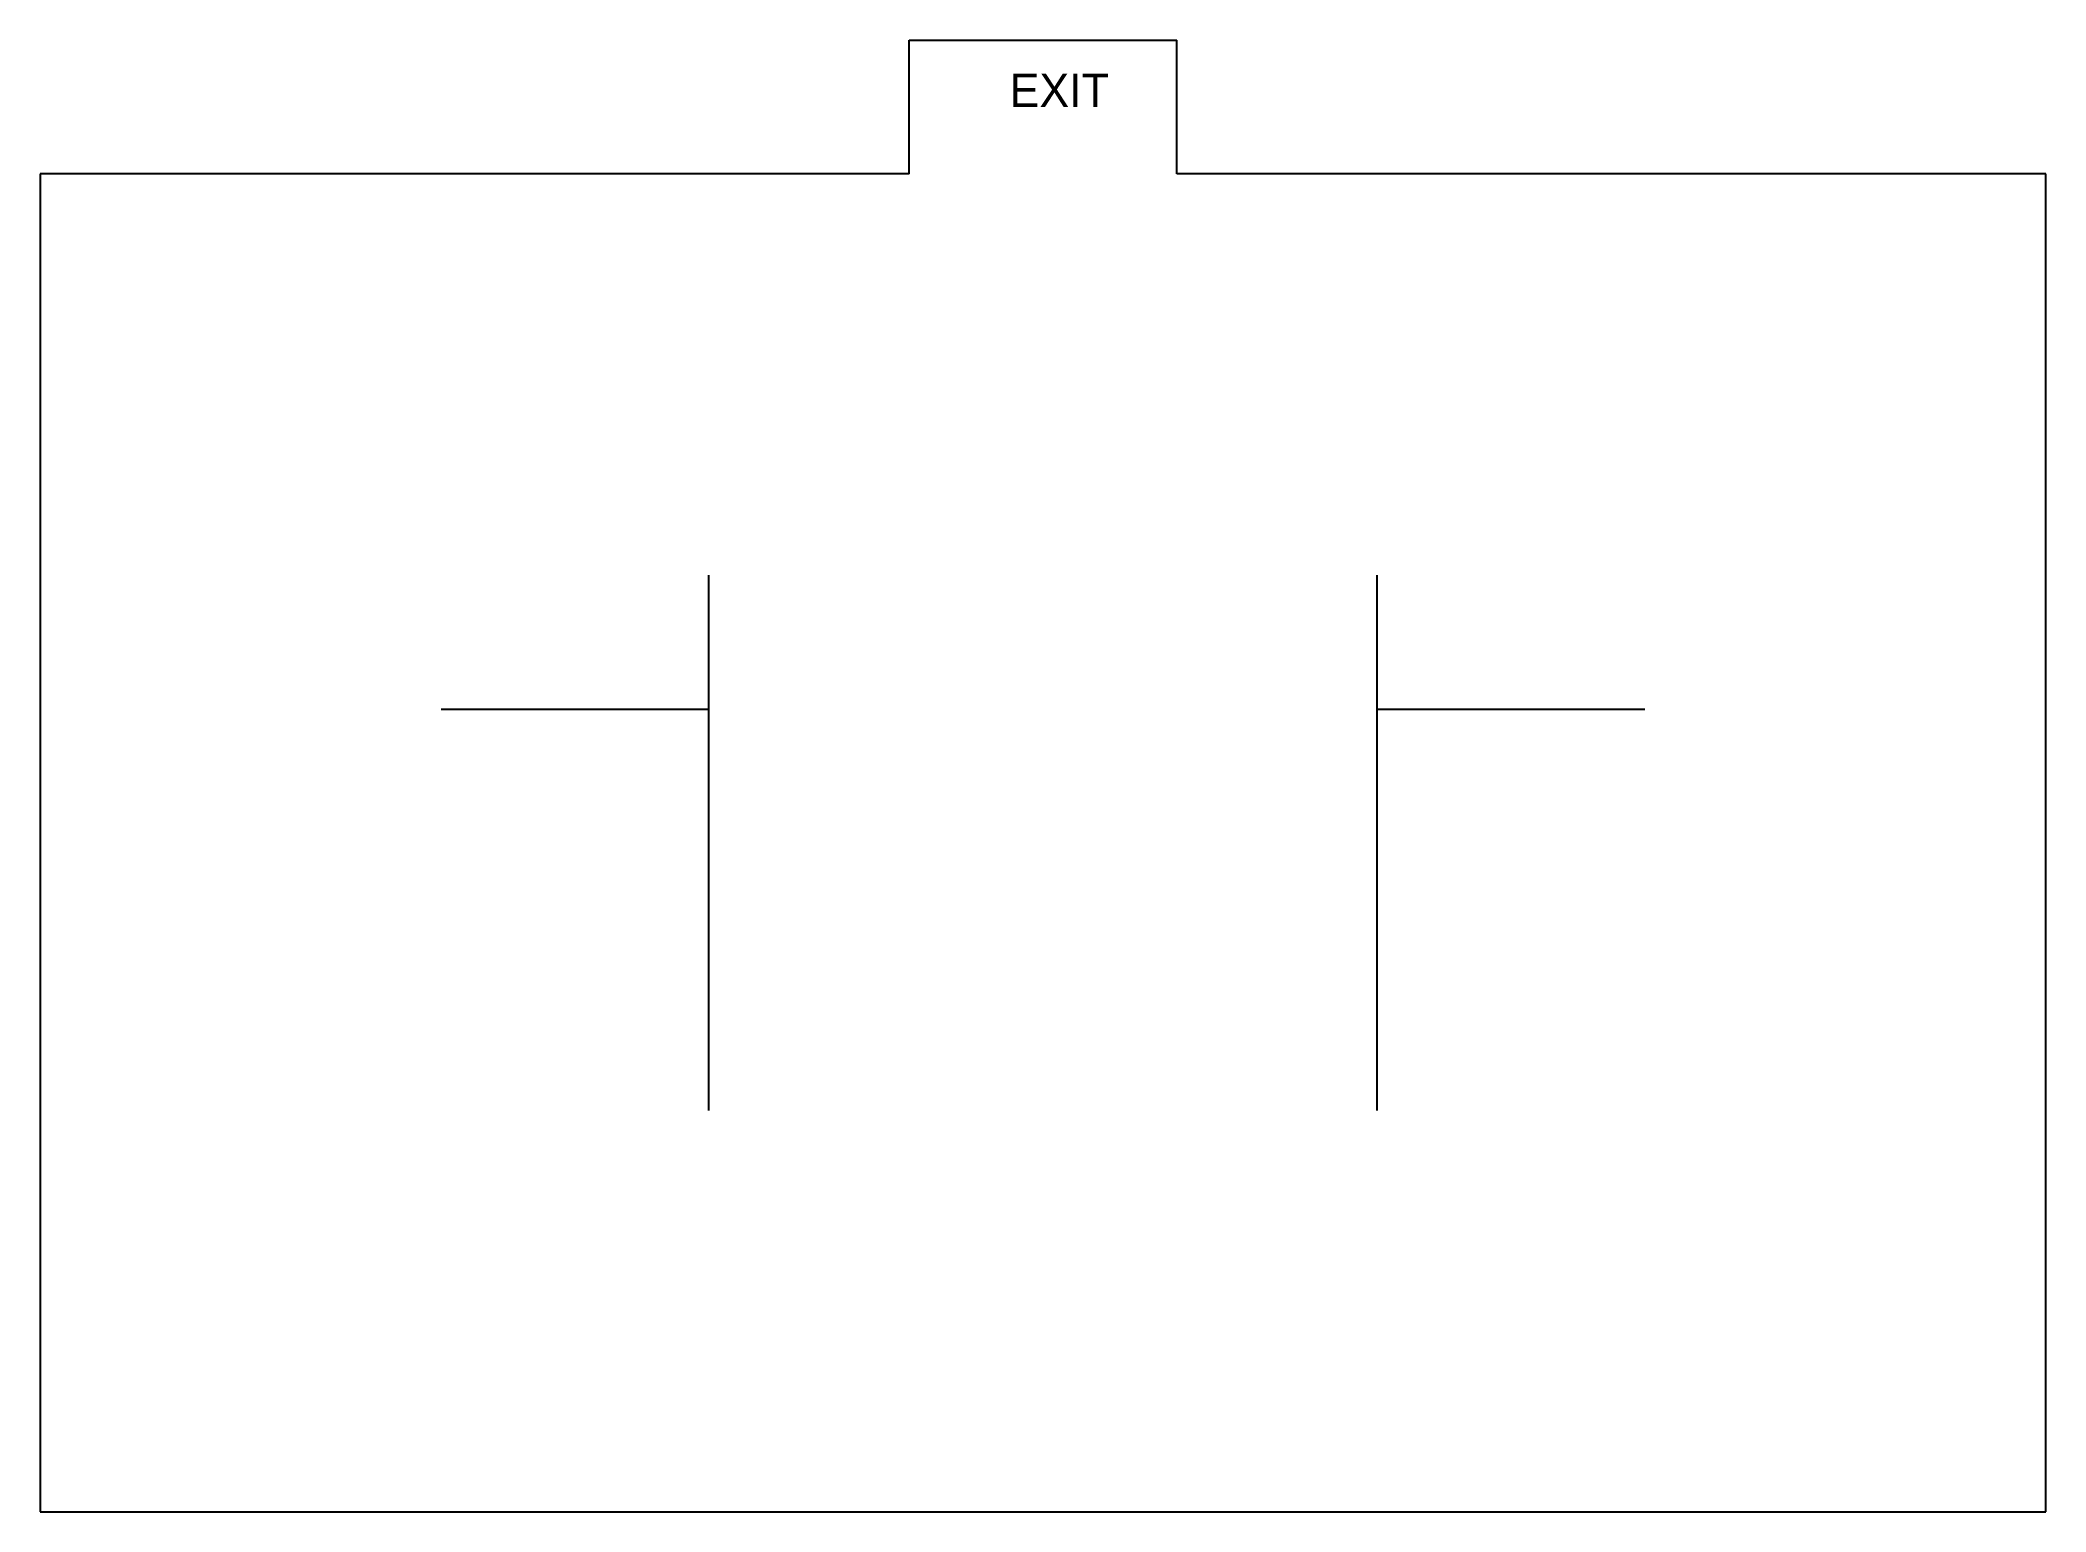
# Model space of a CAD drawing. Extents: x 0 to 30, y 0 to 22.
import ezdxf

# ---------------------------------------------------------------- set-up
doc = ezdxf.new("R2010")
doc.units = 0

msp = doc.modelspace()

# ---------------------------------------------------------------- linework, layer by layer
at = {"layer": 'EXIT'}
for p, q in [((13, 20), (13, 22)), ((13, 22), (17, 22)), ((17, 20), (17, 22))]:
    msp.add_line(p, q, dxfattribs=at)
at = {"layer": 'WALLS'}
for p, q in [((13, 20), (0, 20)), ((0, 20), (0, 0)), ((30, 20), (17, 20)), ((30, 0), (30, 20)), ((10, 6), (10, 14)), ((20, 6), (20, 14)), ((6, 12), (10, 12)), ((20, 12), (24, 12)), ((0, 0), (30, 0))]:
    msp.add_line(p, q, dxfattribs=at)

# ---------------------------------------------------------------- texts
at = {"layer": 'LABELS'}
msp.add_text('EXIT', height=0.5, dxfattribs=at).set_placement((14.5, 21))

doc.saveas('drawing.dxf')
